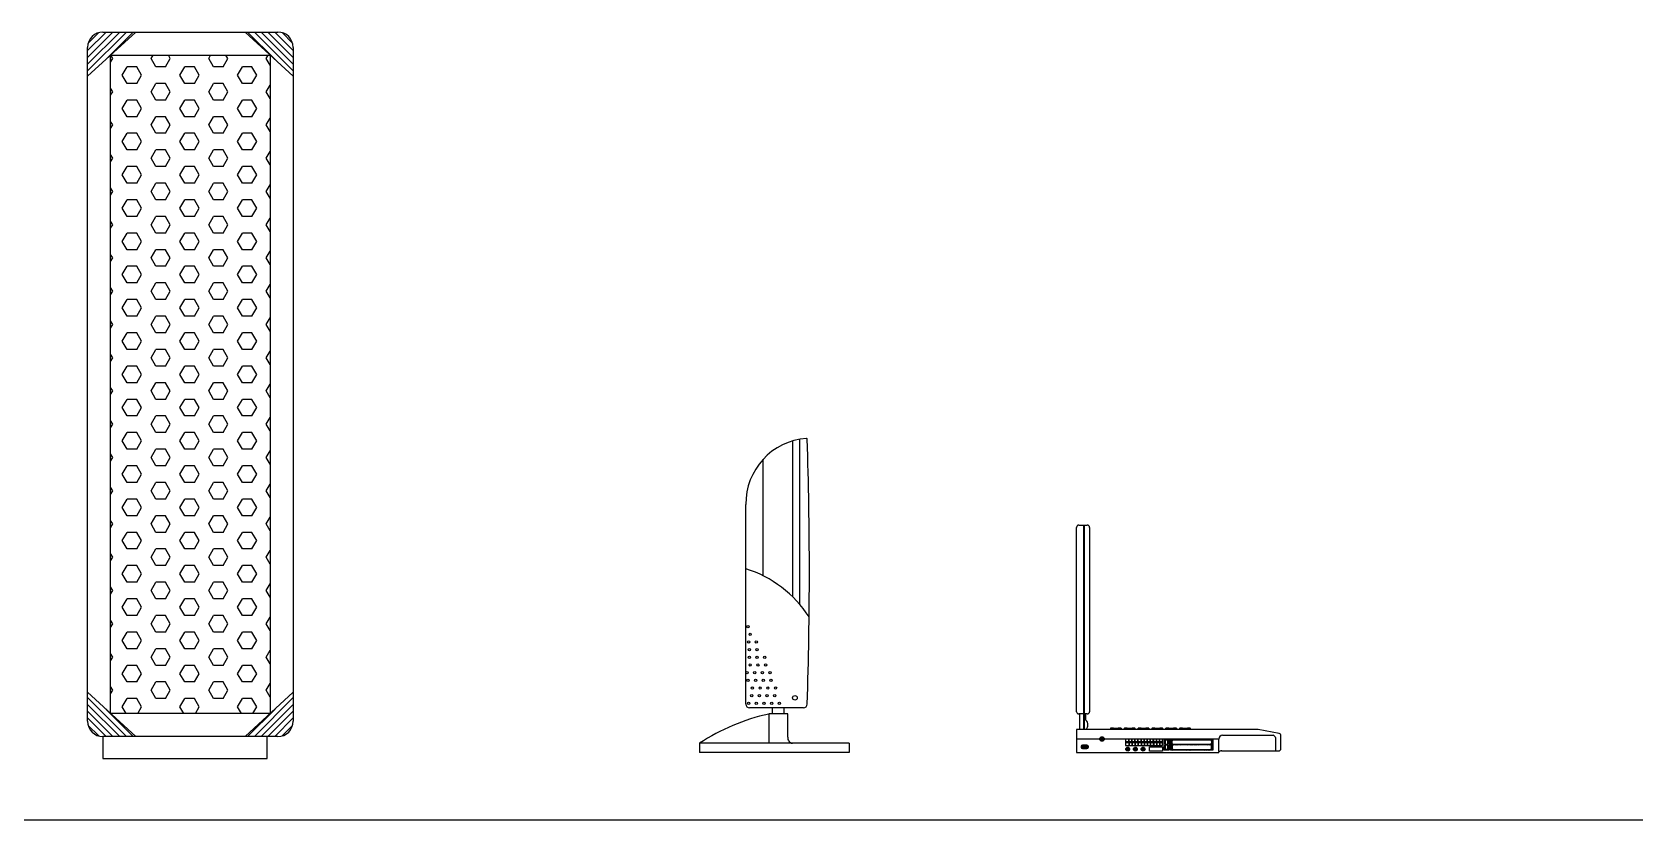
# Model space of a CAD drawing. Header units: inches. Extents: x 11.6 to 54.1, y 10.7 to 35.5.
# Drawn here: x 49.305 to 51.392, y 28.918 to 29.944 of the extents above; entities that cross this region are included whole.
import ezdxf

# ---------------------------------------------------------------- set-up
doc = ezdxf.new("R2010")
doc.units = ezdxf.units.IN
doc.header["$MEASUREMENT"] = 0
doc.layers.add('02', color=2, linetype='Continuous')
doc.layers.add('1', color=1, linetype='Continuous')

msp = doc.modelspace()

# ---------------------------------------------------------------- linework, layer by layer
at = {"layer": '02'}
for p, q in [((49.3771, 29.8933), (49.4277, 29.944)), ((49.3771, 29.9022), (49.4189, 29.944)), ((49.3771, 29.911), (49.41, 29.944)), ((49.3771, 29.9199), (49.4012, 29.944)), ((49.3771, 29.8864), (49.4398, 29.944)), ((49.3779, 29.9295), (49.3916, 29.9432)), ((49.3971, 29.944), (49.6248, 29.944)), ((49.4008, 29.9082), (49.4366, 29.944)), ((49.6448, 29.8864), (49.5822, 29.944)), ((49.6212, 29.9082), (49.5854, 29.944)), ((49.6448, 29.8933), (49.5942, 29.944)), ((49.6448, 29.9022), (49.603, 29.944)), ((49.6448, 29.911), (49.6119, 29.944)), ((49.6448, 29.9199), (49.6207, 29.944)), ((49.6441, 29.9295), (49.6303, 29.9432)), ((49.3771, 29.0466), (49.3771, 29.924)), ((49.4071, 29.0566), (49.4071, 29.914)), ((49.4071, 29.914), (49.6148, 29.914)), ((49.4071, 29.9049), (49.4098, 29.9096)), ((49.4098, 29.9096), (49.4073, 29.914)), ((49.4598, 29.9096), (49.4623, 29.914)), ((49.4661, 29.8988), (49.4598, 29.9096)), ((49.4786, 29.8988), (49.4848, 29.9096)), ((49.4848, 29.9096), (49.4823, 29.914)), ((49.5348, 29.9096), (49.5373, 29.914)), ((49.5411, 29.8988), (49.5348, 29.9096)), ((49.5536, 29.8988), (49.5598, 29.9096)), ((49.5598, 29.9096), (49.5573, 29.914)), ((49.6098, 29.9096), (49.6123, 29.914)), ((49.6148, 29.9009), (49.6098, 29.9096)), ((49.6148, 29.914), (49.6148, 29.0566)), ((49.6448, 29.924), (49.6448, 29.0466)), ((49.4223, 29.8879), (49.4286, 29.8988)), ((49.4286, 29.8771), (49.4223, 29.8879)), ((49.4411, 29.8988), (49.4286, 29.8988)), ((49.4473, 29.8879), (49.4411, 29.8988)), ((49.4411, 29.8771), (49.4473, 29.8879)), ((49.4786, 29.8988), (49.4661, 29.8988)), ((49.4973, 29.8879), (49.5036, 29.8988)), ((49.5036, 29.8771), (49.4973, 29.8879)), ((49.5161, 29.8988), (49.5036, 29.8988)), ((49.5223, 29.8879), (49.5161, 29.8988)), ((49.5161, 29.8771), (49.5223, 29.8879)), ((49.5536, 29.8988), (49.5411, 29.8988)), ((49.5723, 29.8879), (49.5786, 29.8988)), ((49.5786, 29.8771), (49.5723, 29.8879)), ((49.5911, 29.8988), (49.5786, 29.8988)), ((49.5973, 29.8879), (49.5911, 29.8988)), ((49.5911, 29.8771), (49.5973, 29.8879)), ((49.4098, 29.8663), (49.4071, 29.871)), ((49.4071, 29.8616), (49.4098, 29.8663)), ((49.4411, 29.8771), (49.4286, 29.8771)), ((49.4598, 29.8663), (49.4661, 29.8771)), ((49.4661, 29.8555), (49.4598, 29.8663)), ((49.4786, 29.8771), (49.4661, 29.8771)), ((49.4848, 29.8663), (49.4786, 29.8771)), ((49.4786, 29.8555), (49.4848, 29.8663)), ((49.5161, 29.8771), (49.5036, 29.8771)), ((49.5348, 29.8663), (49.5411, 29.8771)), ((49.5411, 29.8555), (49.5348, 29.8663)), ((49.5536, 29.8771), (49.5411, 29.8771)), ((49.5598, 29.8663), (49.5536, 29.8771)), ((49.5536, 29.8555), (49.5598, 29.8663)), ((49.5911, 29.8771), (49.5786, 29.8771)), ((49.6098, 29.8663), (49.6148, 29.875)), ((49.6148, 29.8576), (49.6098, 29.8663)), ((49.4223, 29.8446), (49.4286, 29.8555)), ((49.4286, 29.8338), (49.4223, 29.8446)), ((49.4411, 29.8555), (49.4286, 29.8555)), ((49.4473, 29.8446), (49.4411, 29.8555)), ((49.4411, 29.8338), (49.4473, 29.8446)), ((49.4786, 29.8555), (49.4661, 29.8555)), ((49.4973, 29.8446), (49.5036, 29.8555)), ((49.5036, 29.8338), (49.4973, 29.8446)), ((49.5161, 29.8555), (49.5036, 29.8555)), ((49.5223, 29.8446), (49.5161, 29.8555)), ((49.5161, 29.8338), (49.5223, 29.8446)), ((49.5536, 29.8555), (49.5411, 29.8555)), ((49.5723, 29.8446), (49.5786, 29.8555)), ((49.5786, 29.8338), (49.5723, 29.8446)), ((49.5911, 29.8555), (49.5786, 29.8555)), ((49.5973, 29.8446), (49.5911, 29.8555)), ((49.5911, 29.8338), (49.5973, 29.8446)), ((49.4098, 29.823), (49.4071, 29.8277)), ((49.4411, 29.8338), (49.4286, 29.8338)), ((49.4598, 29.823), (49.4661, 29.8338)), ((49.4786, 29.8338), (49.4661, 29.8338)), ((49.4848, 29.823), (49.4786, 29.8338)), ((49.5161, 29.8338), (49.5036, 29.8338)), ((49.5348, 29.823), (49.5411, 29.8338)), ((49.5536, 29.8338), (49.5411, 29.8338)), ((49.5598, 29.823), (49.5536, 29.8338)), ((49.5911, 29.8338), (49.5786, 29.8338)), ((49.6098, 29.823), (49.6148, 29.8317)), ((49.4071, 29.8183), (49.4098, 29.823)), ((49.4223, 29.8013), (49.4286, 29.8122)), ((49.4411, 29.8122), (49.4286, 29.8122)), ((49.4473, 29.8013), (49.4411, 29.8122)), ((49.4661, 29.8122), (49.4598, 29.823)), ((49.4786, 29.8122), (49.4661, 29.8122)), ((49.4786, 29.8122), (49.4848, 29.823)), ((49.4973, 29.8013), (49.5036, 29.8122)), ((49.5161, 29.8122), (49.5036, 29.8122)), ((49.5223, 29.8013), (49.5161, 29.8122)), ((49.5411, 29.8122), (49.5348, 29.823)), ((49.5536, 29.8122), (49.5411, 29.8122)), ((49.5536, 29.8122), (49.5598, 29.823)), ((49.5723, 29.8013), (49.5786, 29.8122)), ((49.5911, 29.8122), (49.5786, 29.8122)), ((49.5973, 29.8013), (49.5911, 29.8122)), ((49.6148, 29.8143), (49.6098, 29.823)), ((49.4098, 29.7797), (49.4071, 29.7844)), ((49.4286, 29.7905), (49.4223, 29.8013)), ((49.4411, 29.7905), (49.4286, 29.7905)), ((49.4411, 29.7905), (49.4473, 29.8013)), ((49.4598, 29.7797), (49.4661, 29.7905)), ((49.4786, 29.7905), (49.4661, 29.7905)), ((49.4848, 29.7797), (49.4786, 29.7905)), ((49.5036, 29.7905), (49.4973, 29.8013)), ((49.5161, 29.7905), (49.5036, 29.7905)), ((49.5161, 29.7905), (49.5223, 29.8013)), ((49.5348, 29.7797), (49.5411, 29.7905)), ((49.5536, 29.7905), (49.5411, 29.7905)), ((49.5598, 29.7797), (49.5536, 29.7905)), ((49.5786, 29.7905), (49.5723, 29.8013)), ((49.5911, 29.7905), (49.5786, 29.7905)), ((49.5911, 29.7905), (49.5973, 29.8013)), ((49.6098, 29.7797), (49.6148, 29.7884)), ((49.4071, 29.775), (49.4098, 29.7797)), ((49.4223, 29.758), (49.4286, 29.7689)), ((49.4411, 29.7689), (49.4286, 29.7689)), ((49.4473, 29.758), (49.4411, 29.7689)), ((49.4661, 29.7689), (49.4598, 29.7797)), ((49.4786, 29.7689), (49.4661, 29.7689)), ((49.4786, 29.7689), (49.4848, 29.7797)), ((49.4973, 29.758), (49.5036, 29.7689)), ((49.5161, 29.7689), (49.5036, 29.7689)), ((49.5223, 29.758), (49.5161, 29.7689)), ((49.5411, 29.7689), (49.5348, 29.7797)), ((49.5536, 29.7689), (49.5411, 29.7689)), ((49.5536, 29.7689), (49.5598, 29.7797)), ((49.5723, 29.758), (49.5786, 29.7689)), ((49.5911, 29.7689), (49.5786, 29.7689)), ((49.5973, 29.758), (49.5911, 29.7689)), ((49.6148, 29.771), (49.6098, 29.7797)), ((49.4098, 29.7364), (49.4071, 29.7411)), ((49.4286, 29.7472), (49.4223, 29.758)), ((49.4411, 29.7472), (49.4286, 29.7472)), ((49.4411, 29.7472), (49.4473, 29.758)), ((49.4598, 29.7364), (49.4661, 29.7472)), ((49.4786, 29.7472), (49.4661, 29.7472)), ((49.4848, 29.7364), (49.4786, 29.7472)), ((49.5036, 29.7472), (49.4973, 29.758)), ((49.5161, 29.7472), (49.5036, 29.7472)), ((49.5161, 29.7472), (49.5223, 29.758)), ((49.5348, 29.7364), (49.5411, 29.7472)), ((49.5536, 29.7472), (49.5411, 29.7472)), ((49.5598, 29.7364), (49.5536, 29.7472)), ((49.5786, 29.7472), (49.5723, 29.758)), ((49.5911, 29.7472), (49.5786, 29.7472)), ((49.5911, 29.7472), (49.5973, 29.758)), ((49.6098, 29.7364), (49.6148, 29.7451)), ((49.4071, 29.7317), (49.4098, 29.7364)), ((49.4223, 29.7147), (49.4286, 29.7256)), ((49.4411, 29.7256), (49.4286, 29.7256)), ((49.4473, 29.7147), (49.4411, 29.7256)), ((49.4661, 29.7256), (49.4598, 29.7364)), ((49.4786, 29.7256), (49.4661, 29.7256)), ((49.4786, 29.7256), (49.4848, 29.7364)), ((49.4973, 29.7147), (49.5036, 29.7256)), ((49.5161, 29.7256), (49.5036, 29.7256)), ((49.5223, 29.7147), (49.5161, 29.7256)), ((49.5411, 29.7256), (49.5348, 29.7364)), ((49.5536, 29.7256), (49.5411, 29.7256)), ((49.5536, 29.7256), (49.5598, 29.7364)), ((49.5723, 29.7147), (49.5786, 29.7256)), ((49.5911, 29.7256), (49.5786, 29.7256)), ((49.5973, 29.7147), (49.5911, 29.7256)), ((49.6148, 29.7277), (49.6098, 29.7364)), ((49.4286, 29.7039), (49.4223, 29.7147)), ((49.4411, 29.7039), (49.4286, 29.7039)), ((49.4411, 29.7039), (49.4473, 29.7147)), ((49.4598, 29.6931), (49.4661, 29.7039)), ((49.4786, 29.7039), (49.4661, 29.7039)), ((49.4848, 29.6931), (49.4786, 29.7039)), ((49.5036, 29.7039), (49.4973, 29.7147)), ((49.5161, 29.7039), (49.5036, 29.7039)), ((49.5161, 29.7039), (49.5223, 29.7147)), ((49.5348, 29.6931), (49.5411, 29.7039)), ((49.5536, 29.7039), (49.5411, 29.7039)), ((49.5598, 29.6931), (49.5536, 29.7039)), ((49.5786, 29.7039), (49.5723, 29.7147)), ((49.5911, 29.7039), (49.5786, 29.7039)), ((49.5911, 29.7039), (49.5973, 29.7147)), ((49.6098, 29.6931), (49.6148, 29.7018)), ((49.4098, 29.6931), (49.4071, 29.6978)), ((49.4071, 29.6884), (49.4098, 29.6931)), ((49.4223, 29.6714), (49.4286, 29.6823)), ((49.4411, 29.6823), (49.4286, 29.6823)), ((49.4473, 29.6714), (49.4411, 29.6823)), ((49.4661, 29.6823), (49.4598, 29.6931)), ((49.4786, 29.6823), (49.4661, 29.6823)), ((49.4786, 29.6823), (49.4848, 29.6931)), ((49.4973, 29.6714), (49.5036, 29.6823)), ((49.5161, 29.6823), (49.5036, 29.6823)), ((49.5223, 29.6714), (49.5161, 29.6823)), ((49.5411, 29.6823), (49.5348, 29.6931)), ((49.5536, 29.6823), (49.5411, 29.6823)), ((49.5536, 29.6823), (49.5598, 29.6931)), ((49.5723, 29.6714), (49.5786, 29.6823)), ((49.5911, 29.6823), (49.5786, 29.6823)), ((49.5973, 29.6714), (49.5911, 29.6823)), ((49.6148, 29.6844), (49.6098, 29.6931)), ((49.4286, 29.6606), (49.4223, 29.6714)), ((49.4411, 29.6606), (49.4286, 29.6606)), ((49.4411, 29.6606), (49.4473, 29.6714)), ((49.4598, 29.6498), (49.4661, 29.6606)), ((49.4786, 29.6606), (49.4661, 29.6606)), ((49.4848, 29.6498), (49.4786, 29.6606)), ((49.5036, 29.6606), (49.4973, 29.6714)), ((49.5161, 29.6606), (49.5036, 29.6606)), ((49.5161, 29.6606), (49.5223, 29.6714)), ((49.5348, 29.6498), (49.5411, 29.6606)), ((49.5536, 29.6606), (49.5411, 29.6606)), ((49.5598, 29.6498), (49.5536, 29.6606)), ((49.5786, 29.6606), (49.5723, 29.6714)), ((49.5911, 29.6606), (49.5786, 29.6606)), ((49.5911, 29.6606), (49.5973, 29.6714)), ((49.6098, 29.6498), (49.6148, 29.6585)), ((49.4098, 29.6498), (49.4071, 29.6545)), ((49.4071, 29.6451), (49.4098, 29.6498)), ((49.4223, 29.6281), (49.4286, 29.639)), ((49.4411, 29.639), (49.4286, 29.639)), ((49.4473, 29.6281), (49.4411, 29.639)), ((49.4661, 29.639), (49.4598, 29.6498)), ((49.4786, 29.639), (49.4661, 29.639)), ((49.4786, 29.639), (49.4848, 29.6498)), ((49.4973, 29.6281), (49.5036, 29.639)), ((49.5161, 29.639), (49.5036, 29.639)), ((49.5223, 29.6281), (49.5161, 29.639)), ((49.5411, 29.639), (49.5348, 29.6498)), ((49.5536, 29.639), (49.5411, 29.639)), ((49.5536, 29.639), (49.5598, 29.6498)), ((49.5723, 29.6281), (49.5786, 29.639)), ((49.5911, 29.639), (49.5786, 29.639)), ((49.5973, 29.6281), (49.5911, 29.639)), ((49.6148, 29.6411), (49.6098, 29.6498)), ((49.4286, 29.6173), (49.4223, 29.6281)), ((49.4411, 29.6173), (49.4286, 29.6173)), ((49.4411, 29.6173), (49.4473, 29.6281)), ((49.4598, 29.6065), (49.4661, 29.6173)), ((49.4786, 29.6173), (49.4661, 29.6173)), ((49.4848, 29.6065), (49.4786, 29.6173)), ((49.5036, 29.6173), (49.4973, 29.6281)), ((49.5161, 29.6173), (49.5036, 29.6173)), ((49.5161, 29.6173), (49.5223, 29.6281)), ((49.5348, 29.6065), (49.5411, 29.6173)), ((49.5536, 29.6173), (49.5411, 29.6173)), ((49.5598, 29.6065), (49.5536, 29.6173)), ((49.5786, 29.6173), (49.5723, 29.6281)), ((49.5911, 29.6173), (49.5786, 29.6173)), ((49.5911, 29.6173), (49.5973, 29.6281)), ((49.6098, 29.6065), (49.6148, 29.6152)), ((49.4098, 29.6065), (49.4071, 29.6112)), ((49.4071, 29.6018), (49.4098, 29.6065)), ((49.4223, 29.5848), (49.4286, 29.5957)), ((49.4411, 29.5957), (49.4286, 29.5957)), ((49.4473, 29.5848), (49.4411, 29.5957)), ((49.4661, 29.5957), (49.4598, 29.6065)), ((49.4786, 29.5957), (49.4661, 29.5957)), ((49.4786, 29.5957), (49.4848, 29.6065)), ((49.4973, 29.5848), (49.5036, 29.5957)), ((49.5161, 29.5957), (49.5036, 29.5957)), ((49.5223, 29.5848), (49.5161, 29.5957)), ((49.5411, 29.5957), (49.5348, 29.6065)), ((49.5536, 29.5957), (49.5411, 29.5957)), ((49.5536, 29.5957), (49.5598, 29.6065)), ((49.5723, 29.5848), (49.5786, 29.5957)), ((49.5911, 29.5957), (49.5786, 29.5957)), ((49.5973, 29.5848), (49.5911, 29.5957)), ((49.6148, 29.5978), (49.6098, 29.6065)), ((49.4286, 29.574), (49.4223, 29.5848)), ((49.4411, 29.574), (49.4286, 29.574)), ((49.4411, 29.574), (49.4473, 29.5848)), ((49.4598, 29.5632), (49.4661, 29.574)), ((49.4786, 29.574), (49.4661, 29.574)), ((49.4848, 29.5632), (49.4786, 29.574)), ((49.5036, 29.574), (49.4973, 29.5848)), ((49.5161, 29.574), (49.5036, 29.574)), ((49.5161, 29.574), (49.5223, 29.5848)), ((49.5348, 29.5632), (49.5411, 29.574)), ((49.5536, 29.574), (49.5411, 29.574)), ((49.5598, 29.5632), (49.5536, 29.574)), ((49.5786, 29.574), (49.5723, 29.5848)), ((49.5911, 29.574), (49.5786, 29.574)), ((49.5911, 29.574), (49.5973, 29.5848)), ((49.4098, 29.5632), (49.4071, 29.5679)), ((49.4071, 29.5585), (49.4098, 29.5632)), ((49.4661, 29.5523), (49.4598, 29.5632)), ((49.4786, 29.5523), (49.4848, 29.5632)), ((49.5411, 29.5523), (49.5348, 29.5632)), ((49.5536, 29.5523), (49.5598, 29.5632)), ((49.6098, 29.5632), (49.6148, 29.5719)), ((49.6148, 29.5545), (49.6098, 29.5632)), ((49.4223, 29.5415), (49.4286, 29.5523)), ((49.4286, 29.5307), (49.4223, 29.5415)), ((49.4411, 29.5523), (49.4286, 29.5523)), ((49.4473, 29.5415), (49.4411, 29.5523)), ((49.4411, 29.5307), (49.4473, 29.5415)), ((49.4786, 29.5523), (49.4661, 29.5523)), ((49.4973, 29.5415), (49.5036, 29.5523)), ((49.5036, 29.5307), (49.4973, 29.5415)), ((49.5161, 29.5523), (49.5036, 29.5523)), ((49.5223, 29.5415), (49.5161, 29.5523)), ((49.5161, 29.5307), (49.5223, 29.5415)), ((49.5536, 29.5523), (49.5411, 29.5523)), ((49.5723, 29.5415), (49.5786, 29.5523)), ((49.5786, 29.5307), (49.5723, 29.5415)), ((49.5911, 29.5523), (49.5786, 29.5523)), ((49.5973, 29.5415), (49.5911, 29.5523)), ((49.5911, 29.5307), (49.5973, 29.5415)), ((49.4098, 29.5199), (49.4071, 29.5246)), ((49.4071, 29.5152), (49.4098, 29.5199)), ((49.4411, 29.5307), (49.4286, 29.5307)), ((49.4598, 29.5199), (49.4661, 29.5307)), ((49.4661, 29.509), (49.4598, 29.5199)), ((49.4786, 29.5307), (49.4661, 29.5307)), ((49.4848, 29.5199), (49.4786, 29.5307)), ((49.4786, 29.509), (49.4848, 29.5199)), ((49.5161, 29.5307), (49.5036, 29.5307)), ((49.5348, 29.5199), (49.5411, 29.5307)), ((49.5411, 29.509), (49.5348, 29.5199)), ((49.5536, 29.5307), (49.5411, 29.5307)), ((49.5598, 29.5199), (49.5536, 29.5307)), ((49.5536, 29.509), (49.5598, 29.5199)), ((49.5911, 29.5307), (49.5786, 29.5307)), ((49.6098, 29.5199), (49.6148, 29.5286)), ((49.6148, 29.5112), (49.6098, 29.5199)), ((49.4223, 29.4982), (49.4286, 29.509)), ((49.4286, 29.4874), (49.4223, 29.4982)), ((49.4411, 29.509), (49.4286, 29.509)), ((49.4473, 29.4982), (49.4411, 29.509)), ((49.4411, 29.4874), (49.4473, 29.4982)), ((49.4786, 29.509), (49.4661, 29.509)), ((49.4973, 29.4982), (49.5036, 29.509)), ((49.5036, 29.4874), (49.4973, 29.4982)), ((49.5161, 29.509), (49.5036, 29.509)), ((49.5223, 29.4982), (49.5161, 29.509)), ((49.5161, 29.4874), (49.5223, 29.4982)), ((49.5536, 29.509), (49.5411, 29.509)), ((49.5723, 29.4982), (49.5786, 29.509)), ((49.5786, 29.4874), (49.5723, 29.4982)), ((49.5911, 29.509), (49.5786, 29.509)), ((49.5973, 29.4982), (49.5911, 29.509)), ((49.5911, 29.4874), (49.5973, 29.4982)), ((49.4098, 29.4766), (49.4071, 29.4813)), ((49.4071, 29.4719), (49.4098, 29.4766)), ((49.4411, 29.4874), (49.4286, 29.4874)), ((49.4598, 29.4766), (49.4661, 29.4874)), ((49.4661, 29.4657), (49.4598, 29.4766)), ((49.4786, 29.4874), (49.4661, 29.4874)), ((49.4848, 29.4766), (49.4786, 29.4874)), ((49.4786, 29.4657), (49.4848, 29.4766)), ((49.5161, 29.4874), (49.5036, 29.4874)), ((49.5348, 29.4766), (49.5411, 29.4874)), ((49.5411, 29.4657), (49.5348, 29.4766)), ((49.5536, 29.4874), (49.5411, 29.4874)), ((49.5598, 29.4766), (49.5536, 29.4874)), ((49.5536, 29.4657), (49.5598, 29.4766)), ((49.5911, 29.4874), (49.5786, 29.4874)), ((49.6098, 29.4766), (49.6148, 29.4853)), ((49.6148, 29.4678), (49.6098, 29.4766)), ((49.4223, 29.4549), (49.4286, 29.4657)), ((49.4286, 29.4441), (49.4223, 29.4549)), ((49.4411, 29.4657), (49.4286, 29.4657)), ((49.4473, 29.4549), (49.4411, 29.4657)), ((49.4411, 29.4441), (49.4473, 29.4549)), ((49.4786, 29.4657), (49.4661, 29.4657)), ((49.4973, 29.4549), (49.5036, 29.4657)), ((49.5036, 29.4441), (49.4973, 29.4549)), ((49.5161, 29.4657), (49.5036, 29.4657)), ((49.5223, 29.4549), (49.5161, 29.4657)), ((49.5161, 29.4441), (49.5223, 29.4549)), ((49.5536, 29.4657), (49.5411, 29.4657)), ((49.5723, 29.4549), (49.5786, 29.4657)), ((49.5786, 29.4441), (49.5723, 29.4549)), ((49.5911, 29.4657), (49.5786, 29.4657)), ((49.5973, 29.4549), (49.5911, 29.4657)), ((49.5911, 29.4441), (49.5973, 29.4549)), ((49.4098, 29.4333), (49.4071, 29.438)), ((49.4071, 29.4286), (49.4098, 29.4333)), ((49.4411, 29.4441), (49.4286, 29.4441)), ((49.4598, 29.4333), (49.4661, 29.4441)), ((49.4661, 29.4224), (49.4598, 29.4333)), ((49.4786, 29.4441), (49.4661, 29.4441)), ((49.4848, 29.4333), (49.4786, 29.4441)), ((49.4786, 29.4224), (49.4848, 29.4333)), ((49.5161, 29.4441), (49.5036, 29.4441)), ((49.5348, 29.4333), (49.5411, 29.4441)), ((49.5411, 29.4224), (49.5348, 29.4333)), ((49.5536, 29.4441), (49.5411, 29.4441)), ((49.5598, 29.4333), (49.5536, 29.4441)), ((49.5536, 29.4224), (49.5598, 29.4333)), ((49.5911, 29.4441), (49.5786, 29.4441)), ((49.6098, 29.4333), (49.6148, 29.442)), ((49.6148, 29.4245), (49.6098, 29.4333)), ((49.4223, 29.4116), (49.4286, 29.4224)), ((49.4286, 29.4008), (49.4223, 29.4116)), ((49.4411, 29.4224), (49.4286, 29.4224)), ((49.4473, 29.4116), (49.4411, 29.4224)), ((49.4411, 29.4008), (49.4473, 29.4116)), ((49.4786, 29.4224), (49.4661, 29.4224)), ((49.4973, 29.4116), (49.5036, 29.4224)), ((49.5036, 29.4008), (49.4973, 29.4116)), ((49.5161, 29.4224), (49.5036, 29.4224)), ((49.5223, 29.4116), (49.5161, 29.4224)), ((49.5161, 29.4008), (49.5223, 29.4116)), ((49.5536, 29.4224), (49.5411, 29.4224)), ((49.5723, 29.4116), (49.5786, 29.4224)), ((49.5786, 29.4008), (49.5723, 29.4116)), ((49.5911, 29.4224), (49.5786, 29.4224)), ((49.5973, 29.4116), (49.5911, 29.4224)), ((49.5911, 29.4008), (49.5973, 29.4116)), ((50.2951, 29.4116), (50.2951, 29.2086)), ((50.3042, 29.4138), (50.3042, 29.1988)), ((49.4098, 29.39), (49.4071, 29.3947)), ((49.4071, 29.3853), (49.4098, 29.39)), ((49.4411, 29.4008), (49.4286, 29.4008)), ((49.4598, 29.39), (49.4661, 29.4008)), ((49.4661, 29.3791), (49.4598, 29.39)), ((49.4786, 29.4008), (49.4661, 29.4008)), ((49.4848, 29.39), (49.4786, 29.4008)), ((49.4786, 29.3791), (49.4848, 29.39)), ((49.5161, 29.4008), (49.5036, 29.4008)), ((49.5348, 29.39), (49.5411, 29.4008)), ((49.5411, 29.3791), (49.5348, 29.39)), ((49.5536, 29.4008), (49.5411, 29.4008)), ((49.5598, 29.39), (49.5536, 29.4008)), ((49.5536, 29.3791), (49.5598, 29.39)), ((49.5911, 29.4008), (49.5786, 29.4008)), ((49.6098, 29.39), (49.6148, 29.3987)), ((49.6148, 29.3812), (49.6098, 29.39)), ((50.2565, 29.3876), (50.2565, 29.2361)), ((49.4223, 29.3683), (49.4286, 29.3791)), ((49.4286, 29.3575), (49.4223, 29.3683)), ((49.4411, 29.3791), (49.4286, 29.3791)), ((49.4473, 29.3683), (49.4411, 29.3791)), ((49.4411, 29.3575), (49.4473, 29.3683)), ((49.4786, 29.3791), (49.4661, 29.3791)), ((49.4973, 29.3683), (49.5036, 29.3791)), ((49.5036, 29.3575), (49.4973, 29.3683)), ((49.5161, 29.3791), (49.5036, 29.3791)), ((49.5223, 29.3683), (49.5161, 29.3791)), ((49.5161, 29.3575), (49.5223, 29.3683)), ((49.5536, 29.3791), (49.5411, 29.3791)), ((49.5723, 29.3683), (49.5786, 29.3791)), ((49.5786, 29.3575), (49.5723, 29.3683)), ((49.5911, 29.3791), (49.5786, 29.3791)), ((49.5973, 29.3683), (49.5911, 29.3791)), ((49.5911, 29.3575), (49.5973, 29.3683)), ((49.4098, 29.3467), (49.4071, 29.3514)), ((49.4071, 29.3419), (49.4098, 29.3467)), ((49.4411, 29.3575), (49.4286, 29.3575)), ((49.4598, 29.3467), (49.4661, 29.3575)), ((49.4661, 29.3358), (49.4598, 29.3467)), ((49.4786, 29.3575), (49.4661, 29.3575)), ((49.4848, 29.3467), (49.4786, 29.3575)), ((49.4786, 29.3358), (49.4848, 29.3467)), ((49.5161, 29.3575), (49.5036, 29.3575)), ((49.5348, 29.3467), (49.5411, 29.3575)), ((49.5411, 29.3358), (49.5348, 29.3467)), ((49.5536, 29.3575), (49.5411, 29.3575)), ((49.5598, 29.3467), (49.5536, 29.3575)), ((49.5536, 29.3358), (49.5598, 29.3467)), ((49.5911, 29.3575), (49.5786, 29.3575)), ((49.6098, 29.3467), (49.6148, 29.3554)), ((49.6148, 29.3379), (49.6098, 29.3467)), ((49.4223, 29.325), (49.4286, 29.3358)), ((49.4286, 29.3142), (49.4223, 29.325)), ((49.4411, 29.3358), (49.4286, 29.3358)), ((49.4473, 29.325), (49.4411, 29.3358)), ((49.4411, 29.3142), (49.4473, 29.325)), ((49.4786, 29.3358), (49.4661, 29.3358)), ((49.4973, 29.325), (49.5036, 29.3358)), ((49.5036, 29.3142), (49.4973, 29.325)), ((49.5161, 29.3358), (49.5036, 29.3358)), ((49.5223, 29.325), (49.5161, 29.3358)), ((49.5161, 29.3142), (49.5223, 29.325)), ((49.5536, 29.3358), (49.5411, 29.3358)), ((49.5723, 29.325), (49.5786, 29.3358)), ((49.5786, 29.3142), (49.5723, 29.325)), ((49.5911, 29.3358), (49.5786, 29.3358)), ((49.5973, 29.325), (49.5911, 29.3358)), ((49.5911, 29.3142), (49.5973, 29.325)), ((50.2341, 29.069), (50.2341, 29.3288)), ((49.4098, 29.3034), (49.4071, 29.3081)), ((49.4071, 29.2986), (49.4098, 29.3034)), ((49.4411, 29.3142), (49.4286, 29.3142)), ((49.4598, 29.3034), (49.4661, 29.3142)), ((49.4661, 29.2925), (49.4598, 29.3034)), ((49.4786, 29.3142), (49.4661, 29.3142)), ((49.4848, 29.3034), (49.4786, 29.3142)), ((49.4786, 29.2925), (49.4848, 29.3034)), ((49.5161, 29.3142), (49.5036, 29.3142)), ((49.5348, 29.3034), (49.5411, 29.3142)), ((49.5411, 29.2925), (49.5348, 29.3034)), ((49.5536, 29.3142), (49.5411, 29.3142)), ((49.5598, 29.3034), (49.5536, 29.3142)), ((49.5536, 29.2925), (49.5598, 29.3034)), ((49.5911, 29.3142), (49.5786, 29.3142)), ((49.6098, 29.3034), (49.6148, 29.3121)), ((49.6148, 29.2946), (49.6098, 29.3034)), ((50.6678, 29.302), (50.6788, 29.302)), ((50.6738, 29.302), (50.6738, 29.056)), ((50.6748, 29.302), (50.6748, 29.056)), ((49.4223, 29.2817), (49.4286, 29.2925)), ((49.4286, 29.2709), (49.4223, 29.2817)), ((49.4411, 29.2925), (49.4286, 29.2925)), ((49.4473, 29.2817), (49.4411, 29.2925)), ((49.4411, 29.2709), (49.4473, 29.2817)), ((49.4786, 29.2925), (49.4661, 29.2925)), ((49.4973, 29.2817), (49.5036, 29.2925)), ((49.5036, 29.2709), (49.4973, 29.2817)), ((49.5161, 29.2925), (49.5036, 29.2925)), ((49.5223, 29.2817), (49.5161, 29.2925)), ((49.5161, 29.2709), (49.5223, 29.2817)), ((49.5536, 29.2925), (49.5411, 29.2925)), ((49.5723, 29.2817), (49.5786, 29.2925)), ((49.5786, 29.2709), (49.5723, 29.2817)), ((49.5911, 29.2925), (49.5786, 29.2925)), ((49.5973, 29.2817), (49.5911, 29.2925)), ((49.5911, 29.2709), (49.5973, 29.2817)), ((50.6648, 29.059), (50.6648, 29.299)), ((50.6818, 29.299), (50.6818, 29.059)), ((49.4098, 29.2601), (49.4071, 29.2648)), ((49.4411, 29.2709), (49.4286, 29.2709)), ((49.4598, 29.2601), (49.4661, 29.2709)), ((49.4786, 29.2709), (49.4661, 29.2709)), ((49.4848, 29.2601), (49.4786, 29.2709)), ((49.5161, 29.2709), (49.5036, 29.2709)), ((49.5348, 29.2601), (49.5411, 29.2709)), ((49.5536, 29.2709), (49.5411, 29.2709)), ((49.5598, 29.2601), (49.5536, 29.2709)), ((49.5911, 29.2709), (49.5786, 29.2709)), ((49.6098, 29.2601), (49.6148, 29.2688)), ((49.4071, 29.2553), (49.4098, 29.2601)), ((49.4223, 29.2384), (49.4286, 29.2492)), ((49.4411, 29.2492), (49.4286, 29.2492)), ((49.4473, 29.2384), (49.4411, 29.2492)), ((49.4661, 29.2492), (49.4598, 29.2601)), ((49.4786, 29.2492), (49.4661, 29.2492)), ((49.4786, 29.2492), (49.4848, 29.2601)), ((49.4973, 29.2384), (49.5036, 29.2492)), ((49.5161, 29.2492), (49.5036, 29.2492)), ((49.5223, 29.2384), (49.5161, 29.2492)), ((49.5411, 29.2492), (49.5348, 29.2601)), ((49.5536, 29.2492), (49.5411, 29.2492)), ((49.5536, 29.2492), (49.5598, 29.2601)), ((49.5723, 29.2384), (49.5786, 29.2492)), ((49.5911, 29.2492), (49.5786, 29.2492)), ((49.5973, 29.2384), (49.5911, 29.2492)), ((49.6148, 29.2513), (49.6098, 29.2601)), ((49.4098, 29.2168), (49.4071, 29.2215)), ((49.4286, 29.2276), (49.4223, 29.2384)), ((49.4411, 29.2276), (49.4286, 29.2276)), ((49.4411, 29.2276), (49.4473, 29.2384)), ((49.4598, 29.2168), (49.4661, 29.2276)), ((49.4786, 29.2276), (49.4661, 29.2276)), ((49.4848, 29.2168), (49.4786, 29.2276)), ((49.5036, 29.2276), (49.4973, 29.2384)), ((49.5161, 29.2276), (49.5036, 29.2276)), ((49.5161, 29.2276), (49.5223, 29.2384)), ((49.5348, 29.2168), (49.5411, 29.2276)), ((49.5536, 29.2276), (49.5411, 29.2276)), ((49.5598, 29.2168), (49.5536, 29.2276)), ((49.5786, 29.2276), (49.5723, 29.2384)), ((49.5911, 29.2276), (49.5786, 29.2276)), ((49.5911, 29.2276), (49.5973, 29.2384)), ((49.6098, 29.2168), (49.6148, 29.2255)), ((49.4071, 29.212), (49.4098, 29.2168)), ((49.4223, 29.1951), (49.4286, 29.2059)), ((49.4411, 29.2059), (49.4286, 29.2059)), ((49.4473, 29.1951), (49.4411, 29.2059)), ((49.4661, 29.2059), (49.4598, 29.2168)), ((49.4786, 29.2059), (49.4661, 29.2059)), ((49.4786, 29.2059), (49.4848, 29.2168)), ((49.4973, 29.1951), (49.5036, 29.2059)), ((49.5161, 29.2059), (49.5036, 29.2059)), ((49.5223, 29.1951), (49.5161, 29.2059)), ((49.5411, 29.2059), (49.5348, 29.2168)), ((49.5536, 29.2059), (49.5411, 29.2059)), ((49.5536, 29.2059), (49.5598, 29.2168)), ((49.5723, 29.1951), (49.5786, 29.2059)), ((49.5911, 29.2059), (49.5786, 29.2059)), ((49.5973, 29.1951), (49.5911, 29.2059)), ((49.6148, 29.208), (49.6098, 29.2168)), ((49.4098, 29.1735), (49.4071, 29.1782)), ((49.4286, 29.1843), (49.4223, 29.1951)), ((49.4411, 29.1843), (49.4286, 29.1843)), ((49.4411, 29.1843), (49.4473, 29.1951)), ((49.4598, 29.1735), (49.4661, 29.1843)), ((49.4786, 29.1843), (49.4661, 29.1843)), ((49.4848, 29.1735), (49.4786, 29.1843)), ((49.5036, 29.1843), (49.4973, 29.1951)), ((49.5161, 29.1843), (49.5036, 29.1843)), ((49.5161, 29.1843), (49.5223, 29.1951)), ((49.5348, 29.1735), (49.5411, 29.1843)), ((49.5536, 29.1843), (49.5411, 29.1843)), ((49.5598, 29.1735), (49.5536, 29.1843)), ((49.5786, 29.1843), (49.5723, 29.1951)), ((49.5911, 29.1843), (49.5786, 29.1843)), ((49.5911, 29.1843), (49.5973, 29.1951)), ((49.6098, 29.1735), (49.6148, 29.1822)), ((49.4071, 29.1687), (49.4098, 29.1735)), ((49.4223, 29.1518), (49.4286, 29.1626)), ((49.4411, 29.1626), (49.4286, 29.1626)), ((49.4473, 29.1518), (49.4411, 29.1626)), ((49.4661, 29.1626), (49.4598, 29.1735)), ((49.4786, 29.1626), (49.4661, 29.1626)), ((49.4786, 29.1626), (49.4848, 29.1735)), ((49.4973, 29.1518), (49.5036, 29.1626)), ((49.5161, 29.1626), (49.5036, 29.1626)), ((49.5223, 29.1518), (49.5161, 29.1626)), ((49.5411, 29.1626), (49.5348, 29.1735)), ((49.5536, 29.1626), (49.5411, 29.1626)), ((49.5536, 29.1626), (49.5598, 29.1735)), ((49.5723, 29.1518), (49.5786, 29.1626)), ((49.5911, 29.1626), (49.5786, 29.1626)), ((49.5973, 29.1518), (49.5911, 29.1626)), ((49.6148, 29.1647), (49.6098, 29.1735)), ((49.4286, 29.141), (49.4223, 29.1518)), ((49.4411, 29.141), (49.4286, 29.141)), ((49.4411, 29.141), (49.4473, 29.1518)), ((49.4598, 29.1302), (49.4661, 29.141)), ((49.4786, 29.141), (49.4661, 29.141)), ((49.4848, 29.1302), (49.4786, 29.141)), ((49.5036, 29.141), (49.4973, 29.1518)), ((49.5161, 29.141), (49.5036, 29.141)), ((49.5161, 29.141), (49.5223, 29.1518)), ((49.5348, 29.1302), (49.5411, 29.141)), ((49.5536, 29.141), (49.5411, 29.141)), ((49.5598, 29.1302), (49.5536, 29.141)), ((49.5786, 29.141), (49.5723, 29.1518)), ((49.5911, 29.141), (49.5786, 29.141)), ((49.5911, 29.141), (49.5973, 29.1518)), ((49.6098, 29.1302), (49.6148, 29.1389)), ((49.4098, 29.1302), (49.4071, 29.1349)), ((49.4071, 29.1254), (49.4098, 29.1302)), ((49.4223, 29.1085), (49.4286, 29.1193)), ((49.4411, 29.1193), (49.4286, 29.1193)), ((49.4473, 29.1085), (49.4411, 29.1193)), ((49.4661, 29.1193), (49.4598, 29.1302)), ((49.4786, 29.1193), (49.4661, 29.1193)), ((49.4786, 29.1193), (49.4848, 29.1302)), ((49.4973, 29.1085), (49.5036, 29.1193)), ((49.5161, 29.1193), (49.5036, 29.1193)), ((49.5223, 29.1085), (49.5161, 29.1193)), ((49.5411, 29.1193), (49.5348, 29.1302)), ((49.5536, 29.1193), (49.5411, 29.1193)), ((49.5536, 29.1193), (49.5598, 29.1302)), ((49.5723, 29.1085), (49.5786, 29.1193)), ((49.5911, 29.1193), (49.5786, 29.1193)), ((49.5973, 29.1085), (49.5911, 29.1193)), ((49.6148, 29.1214), (49.6098, 29.1302)), ((49.4286, 29.0977), (49.4223, 29.1085)), ((49.4411, 29.0977), (49.4286, 29.0977)), ((49.4411, 29.0977), (49.4473, 29.1085)), ((49.4598, 29.0869), (49.4661, 29.0977)), ((49.4786, 29.0977), (49.4661, 29.0977)), ((49.4848, 29.0869), (49.4786, 29.0977)), ((49.5036, 29.0977), (49.4973, 29.1085)), ((49.5161, 29.0977), (49.5036, 29.0977)), ((49.5161, 29.0977), (49.5223, 29.1085)), ((49.5348, 29.0869), (49.5411, 29.0977)), ((49.5536, 29.0977), (49.5411, 29.0977)), ((49.5598, 29.0869), (49.5536, 29.0977)), ((49.5786, 29.0977), (49.5723, 29.1085)), ((49.5911, 29.0977), (49.5786, 29.0977)), ((49.5911, 29.0977), (49.5973, 29.1085)), ((49.6098, 29.0869), (49.6148, 29.0956)), ((49.3771, 29.0842), (49.4398, 29.0266)), ((49.3771, 29.0773), (49.4277, 29.0266)), ((49.4098, 29.0869), (49.4071, 29.0916)), ((49.4071, 29.0821), (49.4098, 29.0869)), ((49.4223, 29.0652), (49.4286, 29.076)), ((49.4411, 29.076), (49.4286, 29.076)), ((49.4473, 29.0652), (49.4411, 29.076)), ((49.4661, 29.076), (49.4598, 29.0869)), ((49.4786, 29.076), (49.4661, 29.076)), ((49.4786, 29.076), (49.4848, 29.0869)), ((49.4973, 29.0652), (49.5036, 29.076)), ((49.5161, 29.076), (49.5036, 29.076)), ((49.5223, 29.0652), (49.5161, 29.076)), ((49.5411, 29.076), (49.5348, 29.0869)), ((49.5536, 29.076), (49.5411, 29.076)), ((49.5536, 29.076), (49.5598, 29.0869)), ((49.5723, 29.0652), (49.5786, 29.076)), ((49.5911, 29.076), (49.5786, 29.076)), ((49.6448, 29.0842), (49.5822, 29.0266)), ((49.5973, 29.0652), (49.5911, 29.076)), ((49.6448, 29.0773), (49.5942, 29.0266)), ((49.6148, 29.0781), (49.6098, 29.0869)), ((49.3771, 29.0684), (49.4189, 29.0266)), ((49.3771, 29.0596), (49.41, 29.0266)), ((49.4008, 29.0624), (49.4366, 29.0266)), ((49.6148, 29.0566), (49.4071, 29.0566)), ((49.4273, 29.0566), (49.4223, 29.0652)), ((49.4424, 29.0566), (49.4473, 29.0652)), ((49.5023, 29.0566), (49.4973, 29.0652)), ((49.5174, 29.0566), (49.5223, 29.0652)), ((49.5773, 29.0566), (49.5723, 29.0652)), ((49.6212, 29.0624), (49.5854, 29.0266)), ((49.5924, 29.0566), (49.5973, 29.0652)), ((49.6448, 29.0684), (49.603, 29.0266)), ((49.6448, 29.0596), (49.6119, 29.0266)), ((50.3091, 29.064), (50.2391, 29.064)), ((50.2639, 29.056), (50.2639, 29.018)), ((50.2889, 29.056), (50.2639, 29.056)), ((50.2689, 29.056), (50.2689, 29.064)), ((50.2839, 29.056), (50.2839, 29.064)), ((50.2889, 29.0257), (50.2889, 29.056)), ((50.6788, 29.056), (50.6678, 29.056)), ((50.6688, 29.056), (50.6688, 29.036)), ((50.6738, 29.056), (50.6738, 29.036)), ((50.6748, 29.056), (50.6748, 29.036)), ((50.6768, 29.0479), (50.6768, 29.056)), ((49.3771, 29.0508), (49.4012, 29.0266)), ((49.3779, 29.0411), (49.3916, 29.0274)), ((49.6448, 29.0508), (49.6207, 29.0266)), ((49.6441, 29.0411), (49.6303, 29.0274)), ((50.9003, 29.036), (50.6648, 29.036)), ((50.6648, 29.036), (50.6648, 29.006)), ((50.7087, 29.036), (50.7092, 29.0374)), ((50.7227, 29.0374), (50.7232, 29.036)), ((50.7267, 29.036), (50.7272, 29.0374)), ((50.7407, 29.0374), (50.7412, 29.036)), ((50.7447, 29.036), (50.7452, 29.0374)), ((50.7587, 29.0374), (50.7592, 29.036)), ((50.7627, 29.036), (50.7632, 29.0374)), ((50.7767, 29.0374), (50.7772, 29.036)), ((50.7807, 29.036), (50.7812, 29.0374)), ((50.7947, 29.0374), (50.7952, 29.036)), ((50.7987, 29.036), (50.7992, 29.0374)), ((50.8127, 29.0374), (50.8132, 29.036)), ((50.9287, 29.0306), (50.9012, 29.0358)), ((49.397, 29.0266), (49.397, 28.9982)), ((49.6107, 29.0266), (49.397, 29.0266)), ((49.6248, 29.0266), (49.3971, 29.0266)), ((49.6107, 28.9982), (49.6107, 29.0266)), ((50.1739, 29.018), (50.1739, 29.006)), ((50.3689, 29.018), (50.1739, 29.018)), ((50.3689, 29.018), (50.3689, 29.006)), ((50.6949, 29.0233), (50.6648, 29.0233)), ((50.6706, 29.0133), (50.6728, 29.0155)), ((50.6706, 29.0135), (50.6706, 29.0129)), ((50.6709, 29.0118), (50.6746, 29.0155)), ((50.6719, 29.011), (50.6764, 29.0155)), ((50.6782, 29.0155), (50.6726, 29.0155)), ((50.6726, 29.0109), (50.6782, 29.0109)), ((50.6735, 29.0109), (50.6781, 29.0155)), ((50.6752, 29.0109), (50.6795, 29.0151)), ((50.677, 29.0109), (50.6801, 29.014)), ((50.6789, 29.011), (50.68, 29.0121)), ((50.6802, 29.0129), (50.6802, 29.0135)), ((50.6964, 29.0232), (50.6981, 29.0249)), ((50.6971, 29.0221), (50.6992, 29.0242)), ((50.8499, 29.0233), (50.7009, 29.0233)), ((50.7287, 29.0233), (50.7287, 29.015)), ((50.7767, 29.0233), (50.7287, 29.0233)), ((50.7767, 29.0196), (50.7287, 29.0196)), ((50.7767, 29.0186), (50.7287, 29.0186)), ((50.7287, 29.015), (50.7767, 29.015)), ((50.73, 29.0108), (50.7309, 29.0117)), ((50.7303, 29.0093), (50.7324, 29.0114)), ((50.7315, 29.0088), (50.7329, 29.0102)), ((50.7327, 29.0196), (50.7327, 29.0233)), ((50.7327, 29.0186), (50.7327, 29.015)), ((50.7332, 29.0196), (50.7332, 29.0233)), ((50.7332, 29.0186), (50.7332, 29.015)), ((50.7367, 29.0196), (50.7367, 29.0233)), ((50.7367, 29.0186), (50.7367, 29.015)), ((50.7372, 29.0196), (50.7372, 29.0233)), ((50.7372, 29.0186), (50.7372, 29.015)), ((50.7399, 29.0101), (50.7416, 29.0118)), ((50.7406, 29.009), (50.7427, 29.0111)), ((50.7407, 29.0196), (50.7407, 29.0233)), ((50.7407, 29.0186), (50.7407, 29.015)), ((50.7412, 29.0196), (50.7412, 29.0233)), ((50.7412, 29.0186), (50.7412, 29.015)), ((50.7447, 29.0196), (50.7447, 29.0233)), ((50.7447, 29.0186), (50.7447, 29.015)), ((50.7452, 29.0196), (50.7452, 29.0233)), ((50.7452, 29.0186), (50.7452, 29.015)), ((50.7487, 29.0196), (50.7487, 29.0233)), ((50.7487, 29.0196), (50.7487, 29.0233)), ((50.7487, 29.0186), (50.7487, 29.015)), ((50.7487, 29.0186), (50.7487, 29.015)), ((50.7492, 29.0196), (50.7492, 29.0233)), ((50.7492, 29.0196), (50.7492, 29.0233)), ((50.7492, 29.0186), (50.7492, 29.015)), ((50.7492, 29.0186), (50.7492, 29.015)), ((50.7501, 29.0097), (50.7521, 29.0117)), ((50.751, 29.0089), (50.7529, 29.0107)), ((50.7527, 29.0196), (50.7527, 29.0233)), ((50.7527, 29.0186), (50.7527, 29.015)), ((50.7532, 29.0196), (50.7532, 29.0233)), ((50.7532, 29.0186), (50.7532, 29.015)), ((50.7567, 29.0196), (50.7567, 29.0233)), ((50.7567, 29.0186), (50.7567, 29.015)), ((50.7572, 29.0196), (50.7572, 29.0233)), ((50.7572, 29.0186), (50.7572, 29.015)), ((50.7598, 29.0134), (50.7765, 29.0134)), ((50.7598, 29.0074), (50.7598, 29.0134)), ((50.7607, 29.0196), (50.7607, 29.0233)), ((50.7607, 29.0186), (50.7607, 29.015)), ((50.7612, 29.0196), (50.7612, 29.0233)), ((50.7612, 29.0186), (50.7612, 29.015)), ((50.7647, 29.0196), (50.7647, 29.0233)), ((50.7647, 29.0186), (50.7647, 29.015)), ((50.7652, 29.0196), (50.7652, 29.0233)), ((50.7652, 29.0186), (50.7652, 29.015)), ((50.7687, 29.0196), (50.7687, 29.0233)), ((50.7687, 29.0186), (50.7687, 29.015)), ((50.7692, 29.0196), (50.7692, 29.0233)), ((50.7692, 29.0186), (50.7692, 29.015)), ((50.7727, 29.0196), (50.7727, 29.0233)), ((50.7727, 29.0186), (50.7727, 29.015)), ((50.7732, 29.0196), (50.7732, 29.0233)), ((50.7732, 29.0186), (50.7732, 29.015)), ((50.7765, 29.0134), (50.7765, 29.0074)), ((50.7767, 29.015), (50.7767, 29.0233)), ((50.7789, 29.0088), (50.7789, 29.0233)), ((50.7789, 29.0233), (50.7849, 29.0233)), ((50.7836, 29.0219), (50.7802, 29.0219)), ((50.7802, 29.0219), (50.7802, 29.0167)), ((50.7802, 29.0167), (50.7836, 29.0167)), ((50.7836, 29.0153), (50.7802, 29.0153)), ((50.7802, 29.0153), (50.7802, 29.0102)), ((50.7802, 29.0102), (50.7836, 29.0102)), ((50.7836, 29.0167), (50.7836, 29.0219)), ((50.7836, 29.0102), (50.7836, 29.0153)), ((50.7849, 29.0233), (50.7849, 29.0088)), ((50.7872, 29.0233), (50.8424, 29.0233)), ((50.7872, 29.022), (50.7885, 29.0233)), ((50.7872, 29.0202), (50.7902, 29.0233)), ((50.7872, 29.0088), (50.7872, 29.0233)), ((50.7872, 29.0185), (50.7891, 29.0204)), ((50.7872, 29.0167), (50.7891, 29.0186)), ((50.7872, 29.0149), (50.7895, 29.0173)), ((50.7872, 29.0132), (50.7904, 29.0164)), ((50.7872, 29.0114), (50.7891, 29.0133)), ((50.7872, 29.0096), (50.7891, 29.0115)), ((50.7881, 29.0088), (50.7898, 29.0105)), ((50.7891, 29.0174), (50.7891, 29.0213)), ((50.7891, 29.0147), (50.7891, 29.0108)), ((50.7899, 29.0088), (50.7909, 29.0098)), ((50.7901, 29.0223), (50.8395, 29.0223)), ((50.8395, 29.0164), (50.7901, 29.0164)), ((50.8395, 29.0157), (50.7901, 29.0157)), ((50.7901, 29.0098), (50.8395, 29.0098)), ((50.791, 29.0223), (50.792, 29.0233)), ((50.7915, 29.0157), (50.7922, 29.0164)), ((50.7917, 29.0088), (50.7927, 29.0098)), ((50.7928, 29.0223), (50.7938, 29.0233)), ((50.7933, 29.0157), (50.7939, 29.0164)), ((50.7934, 29.0088), (50.7944, 29.0098)), ((50.7945, 29.0223), (50.7955, 29.0233)), ((50.795, 29.0157), (50.7957, 29.0164)), ((50.7952, 29.0088), (50.7962, 29.0098)), ((50.7963, 29.0223), (50.7973, 29.0233)), ((50.7968, 29.0157), (50.7975, 29.0164)), ((50.797, 29.0088), (50.798, 29.0098)), ((50.7981, 29.0223), (50.7991, 29.0233)), ((50.7986, 29.0157), (50.7993, 29.0164)), ((50.7987, 29.0088), (50.7997, 29.0098)), ((50.7998, 29.0223), (50.8008, 29.0233)), ((50.8003, 29.0157), (50.801, 29.0164)), ((50.8005, 29.0088), (50.8015, 29.0098)), ((50.8016, 29.0223), (50.8026, 29.0233)), ((50.8021, 29.0157), (50.8028, 29.0164)), ((50.8023, 29.0088), (50.8033, 29.0098)), ((50.8034, 29.0223), (50.8044, 29.0233)), ((50.8039, 29.0157), (50.8046, 29.0164)), ((50.804, 29.0088), (50.805, 29.0098)), ((50.8051, 29.0223), (50.8061, 29.0233)), ((50.8056, 29.0157), (50.8063, 29.0164)), ((50.8058, 29.0088), (50.8068, 29.0098)), ((50.8069, 29.0223), (50.8079, 29.0233)), ((50.8074, 29.0157), (50.8081, 29.0164)), ((50.8076, 29.0088), (50.8086, 29.0098)), ((50.8087, 29.0223), (50.8097, 29.0233)), ((50.8092, 29.0157), (50.8099, 29.0164)), ((50.8093, 29.0088), (50.8103, 29.0098)), ((50.8104, 29.0223), (50.8114, 29.0233)), ((50.8109, 29.0157), (50.8116, 29.0164)), ((50.8111, 29.0088), (50.8121, 29.0098)), ((50.8122, 29.0223), (50.8132, 29.0233)), ((50.8127, 29.0157), (50.8134, 29.0164)), ((50.8129, 29.0088), (50.8139, 29.0098)), ((50.814, 29.0223), (50.815, 29.0233)), ((50.8145, 29.0157), (50.8152, 29.0164)), ((50.8147, 29.0088), (50.8157, 29.0098)), ((50.8158, 29.0223), (50.8168, 29.0233)), ((50.8162, 29.0157), (50.8169, 29.0164)), ((50.8164, 29.0088), (50.8174, 29.0098)), ((50.8175, 29.0223), (50.8185, 29.0233)), ((50.818, 29.0157), (50.8187, 29.0164)), ((50.8182, 29.0088), (50.8192, 29.0098)), ((50.8193, 29.0223), (50.8203, 29.0233)), ((50.8198, 29.0157), (50.8205, 29.0164)), ((50.82, 29.0088), (50.821, 29.0098)), ((50.8211, 29.0223), (50.8221, 29.0233)), ((50.8215, 29.0157), (50.8222, 29.0164)), ((50.8217, 29.0088), (50.8227, 29.0098)), ((50.8228, 29.0223), (50.8238, 29.0233)), ((50.8233, 29.0157), (50.824, 29.0164)), ((50.8235, 29.0088), (50.8245, 29.0098)), ((50.8246, 29.0223), (50.8256, 29.0233)), ((50.8251, 29.0157), (50.8258, 29.0164)), ((50.8253, 29.0088), (50.8263, 29.0098)), ((50.8264, 29.0223), (50.8274, 29.0233)), ((50.8269, 29.0157), (50.8275, 29.0164)), ((50.827, 29.0088), (50.828, 29.0098)), ((50.8281, 29.0223), (50.8291, 29.0233)), ((50.8286, 29.0157), (50.8293, 29.0164)), ((50.8288, 29.0088), (50.8298, 29.0098)), ((50.8299, 29.0223), (50.8309, 29.0233)), ((50.8304, 29.0157), (50.8311, 29.0164)), ((50.8306, 29.0088), (50.8316, 29.0098)), ((50.8317, 29.0223), (50.8327, 29.0233)), ((50.8322, 29.0157), (50.8328, 29.0164)), ((50.8323, 29.0088), (50.8333, 29.0098)), ((50.8334, 29.0223), (50.8344, 29.0233)), ((50.8339, 29.0157), (50.8346, 29.0164)), ((50.8341, 29.0088), (50.8351, 29.0098)), ((50.8352, 29.0223), (50.8362, 29.0233)), ((50.8357, 29.0157), (50.8364, 29.0164)), ((50.8359, 29.0088), (50.8369, 29.0098)), ((50.837, 29.0223), (50.838, 29.0233)), ((50.8375, 29.0157), (50.8381, 29.0164)), ((50.8376, 29.0088), (50.8386, 29.0098)), ((50.8387, 29.0223), (50.8397, 29.0233)), ((50.8392, 29.0157), (50.8424, 29.0189)), ((50.8394, 29.0088), (50.8424, 29.0118)), ((50.8398, 29.0216), (50.8415, 29.0233)), ((50.8401, 29.0148), (50.8424, 29.0171)), ((50.8405, 29.0205), (50.8424, 29.0224)), ((50.8405, 29.0213), (50.8405, 29.0174)), ((50.8405, 29.0188), (50.8424, 29.0207)), ((50.8405, 29.0135), (50.8424, 29.0154)), ((50.8405, 29.0108), (50.8405, 29.0147)), ((50.8405, 29.0117), (50.8424, 29.0136)), ((50.8412, 29.0088), (50.8424, 29.0101)), ((50.8424, 29.0233), (50.8424, 29.0088)), ((50.8499, 29.007), (50.8499, 29.0233)), ((50.8549, 29.0283), (50.9206, 29.0283)), ((50.9236, 29.0253), (50.9236, 29.008)), ((50.9308, 29.011), (50.9308, 29.0278)), ((49.397, 28.9982), (49.6107, 28.9982)), ((50.3689, 29.006), (50.1739, 29.006)), ((50.6648, 29.006), (50.8499, 29.006)), ((50.7765, 29.0074), (50.7598, 29.0074)), ((50.7849, 29.0088), (50.7789, 29.0088)), ((50.8424, 29.0088), (50.7872, 29.0088)), ((50.8499, 29.006), (50.8499, 29.0065)), ((50.8537, 29.0079), (50.9278, 29.008))]:
    msp.add_line(p, q, dxfattribs=at)
for centre, radius in [((50.2368, 29.1698), 0.0015), ((50.2398, 29.1598), 0.0015), ((50.2378, 29.1498), 0.0015), ((50.2388, 29.1398), 0.0015), ((50.2478, 29.1498), 0.0015), ((50.2488, 29.1398), 0.0015), ((50.2388, 29.1298), 0.0015), ((50.2398, 29.1198), 0.0015), ((50.2488, 29.1298), 0.0015), ((50.2498, 29.1198), 0.0015), ((50.2588, 29.1298), 0.0015), ((50.2598, 29.1198), 0.0015), ((50.2358, 29.1098), 0.0015), ((50.2368, 29.0998), 0.0015), ((50.2458, 29.1098), 0.0015), ((50.2468, 29.0998), 0.0015), ((50.2558, 29.1098), 0.0015), ((50.2568, 29.0998), 0.0015), ((50.2658, 29.1098), 0.0015), ((50.2668, 29.0998), 0.0015), ((50.2418, 29.0798), 0.0015), ((50.2428, 29.0898), 0.0015), ((50.2518, 29.0798), 0.0015), ((50.2528, 29.0898), 0.0015), ((50.2618, 29.0798), 0.0015), ((50.2628, 29.0898), 0.0015), ((50.2718, 29.0798), 0.0015), ((50.2728, 29.0898), 0.0015), ((50.2981, 29.077), 0.003), ((50.2378, 29.0698), 0.0015), ((50.2478, 29.0698), 0.0015), ((50.2578, 29.0698), 0.0015), ((50.2678, 29.0698), 0.0015), ((50.2778, 29.0698), 0.0015), ((50.6979, 29.0234), 0.003), ((50.6979, 29.0234), 0.0015), ((50.7314, 29.0103), 0.0025), ((50.7314, 29.0103), 0.0015), ((50.7414, 29.0103), 0.0025), ((50.7414, 29.0103), 0.0015), ((50.7514, 29.0103), 0.0025), ((50.7514, 29.0103), 0.0015)]:
    msp.add_circle(centre, radius, dxfattribs=at)
for centre, radius, start, end in [((49.3971, 29.924), 0.02, 90, 180), ((49.6248, 29.924), 0.02, 0, 90), ((50.3192, 29.33), 0.085, 94.1428, 180.8), ((50.3131, 29.4139), 0.001, 0, 95.8968), ((44.8751, 29.2414), 5.4418, 358.184, 1.816), ((50.6678, 29.299), 0.003, 90, 180), ((50.6788, 29.299), 0.003, 0, 90), ((50.1869, 29.0978), 0.1548, 33.1437, 72.2372), ((50.3251, 28.7854), 0.2774, 102.7486, 123.0325), ((50.2391, 29.069), 0.005, 180, 270), ((50.3091, 29.069), 0.005, 270, 0), ((50.6678, 29.059), 0.003, 180, 270), ((50.6788, 29.059), 0.003, 270, 0), ((49.3971, 29.0466), 0.02, 180, 270), ((49.6248, 29.0466), 0.02, 270, 0), ((50.6719, 29.042), 0.00772, 309.0984, 50.8324), ((50.7098, 29.0372), 0.000714, 102.3629, 163.8501), ((50.7159, 29.1289), 0.0912, 266.0785, 273.9215), ((50.722, 29.0372), 0.000714, 16.1499, 77.6371), ((50.7278, 29.0372), 0.000714, 102.3629, 163.8501), ((50.7339, 29.1289), 0.0912, 266.0785, 273.9215), ((50.74, 29.0372), 0.000714, 16.1499, 77.6371), ((50.7458, 29.0372), 0.000714, 102.3629, 163.8501), ((50.7519, 29.1289), 0.0912, 266.0785, 273.9215), ((50.758, 29.0372), 0.000714, 16.1499, 77.6371), ((50.7638, 29.0372), 0.000714, 102.3629, 163.8501), ((50.7699, 29.1289), 0.0912, 266.0785, 273.9215), ((50.776, 29.0372), 0.000714, 16.1499, 77.6371), ((50.7818, 29.0372), 0.000714, 102.3629, 163.8501), ((50.7879, 29.1289), 0.0912, 266.0785, 273.9215), ((50.794, 29.0372), 0.000714, 16.1499, 77.6371), ((50.7998, 29.0372), 0.000714, 102.3629, 163.8501), ((50.8059, 29.1289), 0.0912, 266.0785, 273.9215), ((50.812, 29.0372), 0.000714, 16.1499, 77.6371), ((50.9003, 29.033), 0.003, 72.2553, 90), ((50.2955, 29.0246), 0.00666, 170.4413, 265.6031), ((50.6726, 29.0135), 0.002, 90, 180), ((50.6726, 29.0129), 0.002, 180, 270), ((50.6782, 29.0135), 0.002, 0, 90), ((50.6782, 29.0129), 0.002, 270, 0), ((50.7891, 29.0223), 0.000964, 267.8305, 2.1695), ((50.7891, 29.0165), 0.000964, 357.8305, 92.1695), ((50.7891, 29.0157), 0.000964, 267.8305, 2.1695), ((50.7891, 29.0099), 0.000964, 357.8305, 92.1695), ((50.8404, 29.0223), 0.000964, 177.8305, 272.1695), ((50.8404, 29.0165), 0.000964, 87.8305, 182.1695), ((50.8404, 29.0157), 0.000964, 177.8305, 272.1695), ((50.8404, 29.0099), 0.000964, 87.8305, 182.1695), ((50.8549, 29.0233), 0.005, 90, 180), ((50.9202, 29.0249), 0.00341, 6.5714, 83.4286), ((50.9278, 29.011), 0.003, 270, 0), ((50.9278, 29.0278), 0.003, 0, 72.2553), ((50.8533, 29.0033), 0.0046, 84.5845, 136.6359)]:
    msp.add_arc(centre, radius, start, end, dxfattribs=at)
at = {"layer": '1'}
msp.add_line((33.4357, 28.918), (53.7619, 28.918), dxfattribs=at)

doc.saveas('drawing.dxf')
